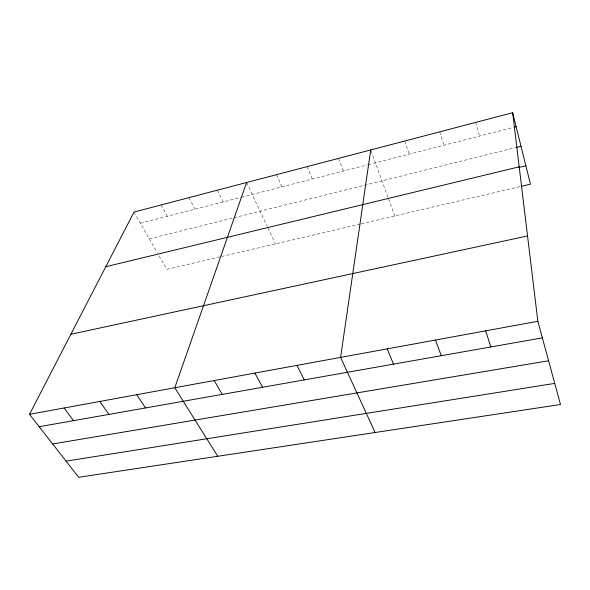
<?xml version="1.0" encoding="UTF-8"?>
<svg xmlns="http://www.w3.org/2000/svg" width="590" height="590" viewBox="0 0 590 590"><rect width="100%" height="100%" fill="white"/><g stroke="black" fill="none" stroke-linecap="round" stroke-linejoin="round"><path stroke-width="0.44" stroke-dasharray="2.95 2.21" d="M140.391 223.197L240.816 197.407M241.694 197.185L367.423 164.89M368.308 164.662L513.521 127.366M149.314 238.825L233.161 217.939M234.031 217.717L515.712 147.552M219.878 256.923L166.764 269.365L158.275 254.511M221.648 256.51L360.298 224.038M361.191 223.831L520.749 186.455M134.026 212.053L157.383 252.948M161.173 204.929L167.368 216.272M188.97 197.635L194.988 209.177M217.437 190.172L223.263 201.913M246.598 182.517L267.241 226.427M267.993 228.028L275.464 243.906M276.481 174.677L281.887 186.86M307.11 166.646L312.294 179.05M338.513 158.408L343.454 171.048M371.036 150.811L387.918 197.2M388.545 198.926L394.747 215.969M404.784 141.017L409.195 154.167M439.764 131.843L443.887 145.251M475.71 122.41L479.523 136.098"/><path stroke-width="0.89" d="M370.719 149.956L340.607 357.4L375.115 432.507M246.598 182.517L174.795 387.741L217.74 456.276M512.658 112.712L537.851 321.299L560.5 404.504L78.669 477.288L29.5 414.327L134.026 212.053L512.658 112.712L530.447 184.191L521.634 186.256M514.399 127.145L516.139 126.695M516.589 147.33L521 146.232M105.78 266.717L519.193 166.822M518.728 167.494L525.86 165.768M70.874 334.265L527.541 235.948M29.5 414.327L537.851 321.299M39.176 426.718L542.357 337.856M52.65 443.968L548.589 360.763M66.065 461.151L554.755 383.397M64.111 408L73.521 420.655M99.828 401.458L108.951 414.401M136.703 394.71L145.516 407.941M214.163 380.535L222.282 394.386M254.873 373.087L262.594 387.261M296.999 365.38L304.293 379.901M387.18 348.874L393.5 364.148M435.509 340.032L441.276 355.711M485.695 330.85L490.858 346.957"/></g></svg>
